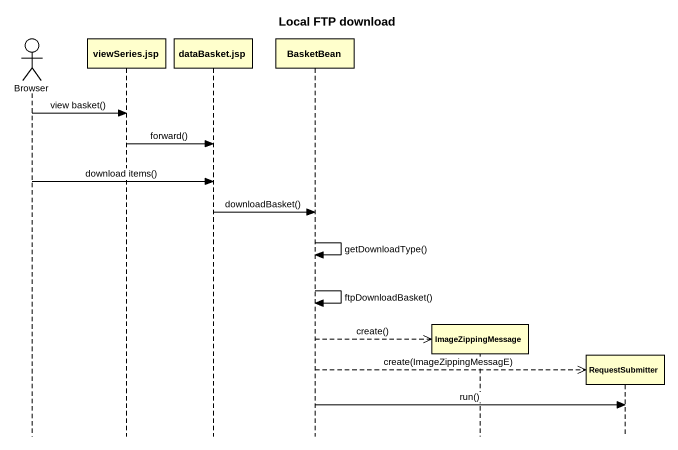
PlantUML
@startuml
title Local FTP download
hide footbox
actor Browser
participant "viewSeries.jsp" as viewSeries_jsp
participant "dataBasket.jsp" as dataBasket_jsp
participant BasketBean
participant ImageZippingMessage
participant RequestSubmitter

Browser -> viewSeries_jsp : view basket()
viewSeries_jsp -> dataBasket_jsp : forward()
Browser -> dataBasket_jsp : download items()
dataBasket_jsp -> BasketBean : downloadBasket()
BasketBean -> BasketBean : getDownloadType()
BasketBean -> BasketBean : ftpDownloadBasket()
BasketBean -->> ImageZippingMessage ** : create()
BasketBean -->> RequestSubmitter ** : create(ImageZippingMessagE)
BasketBean -> RequestSubmitter : run()
@enduml
